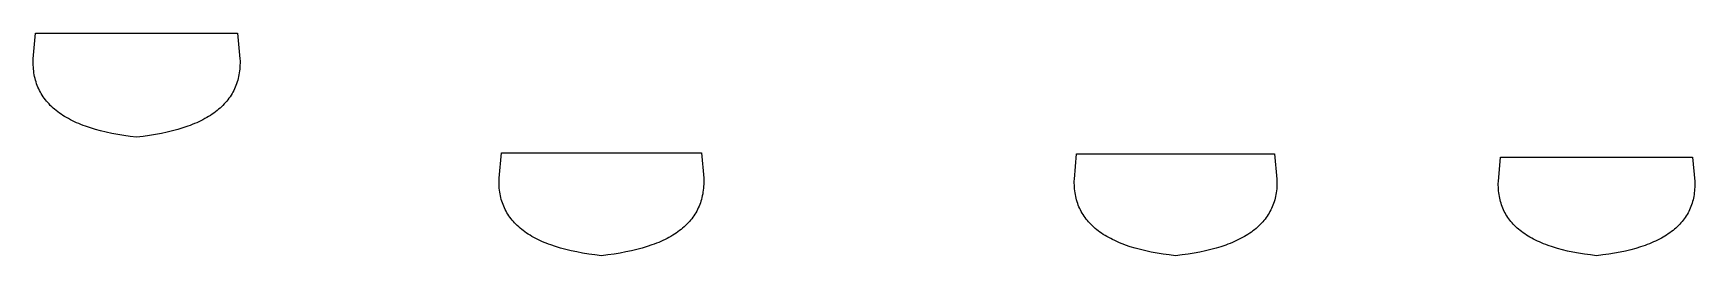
# Model space of a CAD drawing. Extents: x -1 to 155, y 181 to 318.
# Drawn here: x 12 to 155.5, y 181.1 to 200.2 of the extents above.
import ezdxf

# ---------------------------------------------------------------- set-up
doc = ezdxf.new("R2010")
doc.units = 0

msp = doc.modelspace()

# ---------------------------------------------------------------- linework, layer by layer
at = {"layer": 'Default'}
for p, q in [((12.0093, 198.015), (12.206569, 200.22338)), ((12.2065, 200.223), (29.654, 200.223)), ((29.654075, 200.22338), (29.851345, 198.015)), ((12.004043, 197.83656), (12.009301, 198.014998)), ((29.851346, 198.014998), (29.856595, 197.83656)), ((12.003377, 197.660445), (12.004054, 197.83656)), ((12.007303, 197.48665), (12.003377, 197.660445)), ((12.01582, 197.315177), (12.007303, 197.486649)), ((12.028929, 197.146024), (12.01582, 197.315177)), ((12.046632, 196.979197), (12.028928, 197.146024)), ((12.068927, 196.81469), (12.046631, 196.979197)), ((12.095813, 196.652502), (12.068926, 196.814689)), ((12.127292, 196.49264), (12.095813, 196.652502)), ((29.764834, 196.652502), (29.733355, 196.49264)), ((29.791718, 196.814689), (29.764822, 196.652502)), ((29.814014, 196.979197), (29.791718, 196.81469)), ((29.831715, 197.146024), (29.814019, 196.979197)), ((29.844827, 197.315177), (29.831703, 197.146024)), ((29.85335, 197.486649), (29.844827, 197.315177)), ((29.857273, 197.660445), (29.85335, 197.48665)), ((29.856595, 197.83656), (29.85716, 197.660445)), ((12.163362, 196.335098), (12.127292, 196.49264)), ((12.204025, 196.179879), (12.163362, 196.335098)), ((12.24928, 196.026982), (12.204025, 196.179879)), ((12.299126, 195.876409), (12.24928, 196.026983)), ((12.353566, 195.728155), (12.299127, 195.876409)), ((12.412597, 195.582224), (12.353566, 195.728155)), ((12.476219, 195.438615), (12.412596, 195.582224)), ((12.544433, 195.297327), (12.476219, 195.438616)), ((12.617241, 195.158361), (12.544434, 195.297327)), ((12.69464, 195.021717), (12.617241, 195.15836)), ((29.243406, 195.15836), (29.166006, 195.021717)), ((29.31621, 195.297327), (29.243405, 195.158361)), ((29.384426, 195.438616), (29.316211, 195.297327)), ((29.448051, 195.582224), (29.384426, 195.438615)), ((29.50708, 195.728155), (29.448051, 195.582224)), ((29.561518, 195.876409), (29.50708, 195.728155)), ((29.611367, 196.026983), (29.561518, 195.876409)), ((29.656621, 196.179879), (29.611367, 196.026982)), ((29.697284, 196.335098), (29.656621, 196.179879)), ((29.733355, 196.49264), (29.697284, 196.335098)), ((12.776631, 194.887396), (12.69464, 195.021717)), ((12.863214, 194.755395), (12.776631, 194.887396)), ((12.954389, 194.625717), (12.863215, 194.755395)), ((13.050157, 194.498361), (12.95439, 194.625716)), ((13.150516, 194.373328), (13.050157, 194.498361)), ((13.255467, 194.250615), (13.150516, 194.373328)), ((13.36501, 194.130225), (13.255467, 194.250615)), ((13.479145, 194.012157), (13.36501, 194.130225)), ((13.597872, 193.896413), (13.479145, 194.012158)), ((13.721191, 193.782988), (13.597872, 193.896413)), ((13.849102, 193.671886), (13.721191, 193.782988)), ((13.981605, 193.563106), (13.849102, 193.671886)), ((28.011546, 193.671886), (27.879043, 193.563106)), ((28.139457, 193.782988), (28.011546, 193.671886)), ((28.262777, 193.896413), (28.139457, 193.782988)), ((28.381502, 194.012158), (28.262777, 193.896413)), ((28.495638, 194.130225), (28.381502, 194.012157)), ((28.60518, 194.250615), (28.495638, 194.130225)), ((28.710132, 194.373328), (28.605179, 194.250615)), ((28.81049, 194.498361), (28.710132, 194.373328)), ((28.906257, 194.625716), (28.81049, 194.498361)), ((28.997431, 194.755395), (28.906257, 194.625717)), ((29.084015, 194.887396), (28.997432, 194.755395)), ((29.166006, 195.021717), (29.084015, 194.887396)), ((14.1187, 193.456647), (13.981605, 193.563107)), ((14.260387, 193.35251), (14.1187, 193.456647)), ((14.406666, 193.250695), (14.260387, 193.352509)), ((14.557537, 193.151203), (14.406666, 193.250695)), ((14.713, 193.054034), (14.557537, 193.151203)), ((14.873055, 192.959185), (14.713, 193.054034)), ((15.037702, 192.866658), (14.873055, 192.959184)), ((15.206941, 192.776451), (15.037702, 192.866658)), ((15.380772, 192.68857), (15.206941, 192.776451)), ((15.559196, 192.603009), (15.380773, 192.68857)), ((15.742211, 192.51977), (15.559196, 192.603009)), ((15.929818, 192.438852), (15.742211, 192.519771)), ((16.122017, 192.360259), (15.929818, 192.438852)), ((16.318809, 192.283985), (16.122018, 192.360258)), ((16.520193, 192.210031), (16.31881, 192.283985)), ((25.541838, 192.283985), (25.340455, 192.210031)), ((25.73863, 192.360258), (25.541839, 192.283985)), ((25.93083, 192.438852), (25.738631, 192.360259)), ((26.118437, 192.519771), (25.93083, 192.438852)), ((26.301452, 192.603009), (26.118437, 192.51977)), ((26.479875, 192.68857), (26.301452, 192.603009)), ((26.653707, 192.776451), (26.479876, 192.68857)), ((26.822946, 192.866658), (26.653707, 192.776451)), ((26.987593, 192.959184), (26.822946, 192.866658)), ((27.147648, 193.054034), (26.987593, 192.959185)), ((27.303111, 193.151203), (27.147648, 193.054034)), ((27.453982, 193.250695), (27.303111, 193.151203)), ((27.600261, 193.352509), (27.453982, 193.250695)), ((27.741948, 193.456647), (27.600261, 193.35251)), ((27.879043, 193.563107), (27.741948, 193.456647)), ((16.936736, 192.069096), (16.520193, 192.210032)), ((17.371646, 191.937448), (16.936735, 192.069096)), ((17.824924, 191.815088), (17.371645, 191.937448)), ((18.296571, 191.702013), (17.824924, 191.815088)), ((18.786586, 191.598229), (18.296571, 191.702013)), ((19.294969, 191.503729), (18.786586, 191.598228)), ((19.821716, 191.41852), (19.294965, 191.503728)), ((20.366835, 191.342596), (19.821716, 191.41852)), ((20.930326, 191.275964), (20.366839, 191.342596)), ((21.493809, 191.342596), (20.930322, 191.275964)), ((22.038932, 191.41852), (21.493813, 191.342596)), ((22.565683, 191.503728), (22.038932, 191.41852)), ((23.074062, 191.598228), (22.565679, 191.503729)), ((23.564077, 191.702013), (23.074062, 191.598229)), ((24.035724, 191.815088), (23.564077, 191.702013)), ((24.489003, 191.937448), (24.035724, 191.815088)), ((24.923913, 192.069096), (24.489002, 191.937448)), ((25.340455, 192.210032), (24.923912, 192.069096)), ((52.2262, 187.729), (52.421498, 189.9153)), ((52.421591, 189.9153), (69.6946, 189.915)), ((69.694593, 189.9153), (69.889891, 187.729)), ((101.898, 187.661), (102.091325, 189.82522)), ((102.091276, 189.82522), (119.189, 189.826)), ((119.189851, 189.82522), (119.383176, 187.661)), ((138.507, 187.459), (138.694407, 189.55696)), ((138.694466, 189.55696), (155.269, 189.557)), ((155.269559, 189.55696), (155.456966, 187.459)), ((52.220347, 187.377996), (52.220911, 187.55235)), ((52.224242, 187.205939), (52.220347, 187.377996)), ((52.220996, 187.55235), (52.226189, 187.729004)), ((52.23268, 187.03618), (52.224242, 187.205939)), ((52.245662, 186.86872), (52.23268, 187.036179)), ((52.263188, 186.703561), (52.245662, 186.86872)), ((52.285258, 186.540699), (52.263188, 186.703561)), ((52.311877, 186.380135), (52.285263, 186.5407)), ((69.830822, 186.5407), (69.804209, 186.380135)), ((69.852895, 186.703561), (69.830825, 186.540699)), ((69.870421, 186.86872), (69.852895, 186.703561)), ((69.8834, 187.036179), (69.870418, 186.86872)), ((69.891839, 187.205939), (69.8834, 187.03618)), ((69.889891, 187.729004), (69.895084, 187.55235)), ((69.895733, 187.377996), (69.891839, 187.205939)), ((69.895084, 187.55235), (69.895649, 187.377996)), ((101.892201, 187.313537), (101.892765, 187.48613)), ((101.896039, 187.143216), (101.892201, 187.313537)), ((101.89285, 187.48613), (101.898015, 187.661)), ((101.904393, 186.975173), (101.896039, 187.143216)), ((101.917234, 186.809407), (101.904393, 186.975173)), ((101.934582, 186.645913), (101.917226, 186.809407)), ((101.956429, 186.484696), (101.934585, 186.645912)), ((119.346604, 186.645912), (119.32476, 186.484696)), ((119.363952, 186.809407), (119.346595, 186.645913)), ((119.376799, 186.975173), (119.363957, 186.809407)), ((119.385152, 187.143216), (119.376799, 186.975173)), ((119.383177, 187.661), (119.388341, 187.48613)), ((119.388991, 187.313537), (119.385152, 187.143216)), ((119.388341, 187.48613), (119.388906, 187.313537)), ((138.501384, 187.122168), (138.501949, 187.28948)), ((138.505109, 186.957062), (138.501384, 187.122168)), ((138.502005, 187.28948), (138.507, 187.458997)), ((138.513209, 186.794164), (138.505109, 186.957063)), ((138.525655, 186.63347), (138.513209, 186.794164)), ((138.542473, 186.474982), (138.525652, 186.633469)), ((155.438303, 186.633469), (155.421482, 186.474982)), ((155.450757, 186.794164), (155.438311, 186.63347)), ((155.458857, 186.957063), (155.450757, 186.794164)), ((155.456966, 187.458997), (155.461961, 187.28948)), ((155.462582, 187.122168), (155.458857, 186.957062)), ((155.461961, 187.28948), (155.462526, 187.122168)), ((52.34304, 186.221871), (52.311877, 186.380135)), ((52.378749, 186.065906), (52.34304, 186.22187)), ((52.419006, 185.912239), (52.37875, 186.065906)), ((52.463808, 185.760869), (52.419006, 185.912239)), ((52.513158, 185.6118), (52.463809, 185.76087)), ((52.567051, 185.465031), (52.513157, 185.611801)), ((52.62549, 185.320559), (52.567051, 185.465031)), ((52.688477, 185.178387), (52.62549, 185.320559)), ((52.756009, 185.038512), (52.688477, 185.178387)), ((69.427603, 185.178387), (69.36007, 185.038512)), ((69.490589, 185.320559), (69.427603, 185.178387)), ((69.549032, 185.465031), (69.49059, 185.320559)), ((69.602926, 185.611801), (69.549032, 185.465031)), ((69.652274, 185.76087), (69.602925, 185.6118)), ((69.697074, 185.912239), (69.652275, 185.760869)), ((69.737331, 186.065906), (69.697075, 185.912239)), ((69.77304, 186.22187), (69.737331, 186.065906)), ((69.804206, 186.380135), (69.77304, 186.221871)), ((101.98278, 186.325754), (101.956421, 186.484696)), ((102.013627, 186.16909), (101.98278, 186.325754)), ((102.048978, 186.0147), (102.013627, 186.16909)), ((102.088828, 185.862586), (102.048978, 186.014701)), ((102.133176, 185.712746), (102.088828, 185.862586)), ((102.182026, 185.565183), (102.133176, 185.712746)), ((102.235377, 185.419893), (102.182026, 185.565184)), ((102.293227, 185.276883), (102.235377, 185.419893)), ((102.355575, 185.136144), (102.293227, 185.276882)), ((102.422425, 184.997683), (102.355575, 185.136144)), ((118.925608, 185.136144), (118.858758, 184.997683)), ((118.987959, 185.276882), (118.925608, 185.136144)), ((119.045809, 185.419893), (118.987959, 185.276883)), ((119.099157, 185.565184), (119.045809, 185.419893)), ((119.148007, 185.712746), (119.099157, 185.565183)), ((119.192358, 185.862586), (119.148007, 185.712746)), ((119.232208, 186.014701), (119.192358, 185.862586)), ((119.267556, 186.16909), (119.232208, 186.0147)), ((119.298406, 186.325754), (119.267556, 186.16909)), ((119.324754, 186.484696), (119.298394, 186.325754)), ((138.563651, 186.318701), (138.542484, 186.474981)), ((138.589195, 186.164624), (138.563654, 186.3187)), ((138.619099, 186.012754), (138.589195, 186.164623)), ((138.653366, 185.863089), (138.619099, 186.012754)), ((138.691994, 185.715631), (138.653366, 185.863089)), ((138.734988, 185.57038), (138.691994, 185.715631)), ((138.782342, 185.427333), (138.734988, 185.57038)), ((138.834059, 185.286493), (138.782342, 185.427333)), ((138.890137, 185.147857), (138.834059, 185.286493)), ((138.95058, 185.011428), (138.890137, 185.147857)), ((155.073821, 185.147857), (155.013378, 185.011428)), ((155.129899, 185.286493), (155.073821, 185.147857)), ((155.181616, 185.427333), (155.129899, 185.286493)), ((155.22897, 185.57038), (155.181616, 185.427333)), ((155.271964, 185.715631), (155.22897, 185.57038)), ((155.310591, 185.863089), (155.271964, 185.715631)), ((155.344859, 186.012754), (155.310591, 185.863089)), ((155.374763, 186.164623), (155.344859, 186.012754)), ((155.400307, 186.3187), (155.374766, 186.164624)), ((155.421485, 186.474981), (155.400318, 186.318701)), ((52.828089, 184.900935), (52.756009, 185.038513)), ((52.904715, 184.765658), (52.828089, 184.900935)), ((52.985885, 184.63268), (52.904715, 184.765657)), ((53.071601, 184.502), (52.985885, 184.63268)), ((53.161865, 184.37362), (53.071601, 184.502)), ((53.256674, 184.247537), (53.161865, 184.37362)), ((53.356031, 184.123752), (53.256674, 184.247537)), ((53.45993, 184.002269), (53.35603, 184.123751)), ((53.568377, 183.883081), (53.45993, 184.002269)), ((53.681373, 183.766193), (53.568377, 183.883081)), ((53.798913, 183.651605), (53.681373, 183.766193)), ((53.920996, 183.539315), (53.798912, 183.651605)), ((68.31717, 183.651605), (68.195084, 183.539315)), ((68.43471, 183.766193), (68.31717, 183.651605)), ((68.547703, 183.883081), (68.43471, 183.766193)), ((68.65615, 184.002269), (68.547703, 183.883081)), ((68.760052, 184.123751), (68.656149, 184.002269)), ((68.859408, 184.247537), (68.760052, 184.123752)), ((68.954215, 184.37362), (68.859408, 184.247537)), ((69.044478, 184.502), (68.954215, 184.37362)), ((69.130197, 184.63268), (69.044478, 184.502)), ((69.211367, 184.765657), (69.130197, 184.63268)), ((69.287993, 184.900935), (69.211367, 184.765658)), ((69.36007, 185.038513), (69.287993, 184.900935)), ((102.493776, 184.861497), (102.422424, 184.997683)), ((102.569628, 184.727585), (102.493776, 184.861497)), ((102.649977, 184.595949), (102.569628, 184.727586)), ((102.734829, 184.46659), (102.649976, 184.595949)), ((102.82418, 184.339505), (102.734829, 184.46659)), ((102.918031, 184.214698), (102.824181, 184.339505)), ((103.016383, 184.092166), (102.918031, 184.214698)), ((103.119236, 183.971905), (103.016383, 184.092165)), ((103.226588, 183.853924), (103.119236, 183.971904)), ((103.338441, 183.738216), (103.226588, 183.853924)), ((103.454793, 183.624785), (103.338441, 183.738216)), ((117.942742, 183.738216), (117.82639, 183.624785)), ((118.054595, 183.853924), (117.942742, 183.738216)), ((118.161947, 183.971904), (118.054595, 183.853924)), ((118.2648, 184.092165), (118.161947, 183.971905)), ((118.363152, 184.214698), (118.264801, 184.092166)), ((118.457005, 184.339505), (118.363152, 184.214698)), ((118.546354, 184.46659), (118.457005, 184.339505)), ((118.631207, 184.595949), (118.546354, 184.46659)), ((118.711558, 184.727586), (118.631207, 184.595949)), ((118.787408, 184.861497), (118.711558, 184.727585)), ((118.858759, 184.997683), (118.787407, 184.861497)), ((139.015384, 184.877206), (138.95058, 185.011428)), ((139.084551, 184.745188), (139.015384, 184.877206)), ((139.158078, 184.615377), (139.084551, 184.745188)), ((139.235969, 184.48777), (139.158078, 184.615377)), ((139.318222, 184.362371), (139.235969, 184.487771)), ((139.404839, 184.239179), (139.318222, 184.362372)), ((139.495819, 184.118191), (139.404839, 184.23918)), ((139.591159, 183.99941), (139.495819, 184.118192)), ((139.690863, 183.882833), (139.591159, 183.99941)), ((139.794929, 183.768462), (139.690862, 183.882832)), ((139.903355, 183.656298), (139.794928, 183.768461)), ((140.016145, 183.546338), (139.903355, 183.656297)), ((154.060602, 183.656297), (153.947812, 183.546338)), ((154.169029, 183.768461), (154.060602, 183.656298)), ((154.273095, 183.882832), (154.169028, 183.768462)), ((154.372798, 183.99941), (154.273095, 183.882833)), ((154.468139, 184.118192), (154.372799, 183.99941)), ((154.559119, 184.23918), (154.468139, 184.118191)), ((154.645736, 184.362372), (154.559119, 184.239179)), ((154.727989, 184.487771), (154.645736, 184.362371)), ((154.80588, 184.615377), (154.727989, 184.48777)), ((154.879407, 184.745188), (154.80588, 184.615377)), ((154.948574, 184.877206), (154.879407, 184.745188)), ((155.013378, 185.011428), (154.948574, 184.877206)), ((54.047629, 183.429324), (53.920996, 183.539314)), ((54.178806, 183.321631), (54.047629, 183.429324)), ((54.314532, 183.216238), (54.178806, 183.321631)), ((54.454802, 183.113142), (54.314532, 183.216238)), ((54.599619, 183.012347), (54.454802, 183.113143)), ((54.748979, 182.913849), (54.599619, 183.012347)), ((54.902889, 182.817651), (54.748979, 182.913849)), ((55.061342, 182.72375), (54.902888, 182.817651)), ((55.224342, 182.632149), (55.061342, 182.72375)), ((55.391889, 182.542846), (55.224342, 182.63215)), ((55.563982, 182.455843), (55.391889, 182.542846)), ((55.740622, 182.371136), (55.563982, 182.455842)), ((55.921806, 182.28873), (55.740622, 182.371136)), ((56.107539, 182.208621), (55.921806, 182.28873)), ((56.297816, 182.130813), (56.107539, 182.208621)), ((66.008542, 182.208621), (65.818265, 182.130813)), ((66.194272, 182.28873), (66.008542, 182.208621)), ((66.375459, 182.371136), (66.194272, 182.28873)), ((66.552096, 182.455842), (66.375459, 182.371136)), ((66.724189, 182.542846), (66.552096, 182.455843)), ((66.891736, 182.63215), (66.724189, 182.542846)), ((67.054736, 182.72375), (66.891736, 182.632149)), ((67.213193, 182.817651), (67.054737, 182.72375)), ((67.3671, 182.913849), (67.213193, 182.817651)), ((67.516463, 183.012347), (67.3671, 182.913849)), ((67.66128, 183.113143), (67.516463, 183.012347)), ((67.80155, 183.216238), (67.66128, 183.113142)), ((67.937273, 183.321631), (67.80155, 183.216238)), ((68.068453, 183.429324), (67.937273, 183.321631)), ((68.195083, 183.539314), (68.068453, 183.429324)), ((103.575646, 183.513629), (103.454793, 183.624785)), ((103.700998, 183.404748), (103.575646, 183.513629)), ((103.830851, 183.298144), (103.700998, 183.404748)), ((103.965206, 183.193815), (103.830851, 183.298144)), ((104.104059, 183.091761), (103.965206, 183.193815)), ((104.247411, 182.991984), (104.104059, 183.091761)), ((104.395264, 182.894479), (104.247411, 182.991984)), ((104.547619, 182.799255), (104.395264, 182.894479)), ((104.704472, 182.706302), (104.547619, 182.799255)), ((104.865827, 182.615624), (104.704472, 182.706302)), ((105.03168, 182.527224), (104.865827, 182.615624)), ((105.202035, 182.441101), (105.03168, 182.527224)), ((105.376891, 182.35725), (105.202035, 182.441101)), ((105.556246, 182.275677), (105.376891, 182.35725)), ((105.740099, 182.196378), (105.556245, 182.275677)), ((105.928453, 182.119354), (105.740098, 182.196378)), ((115.541085, 182.196378), (115.35273, 182.119354)), ((115.724938, 182.275677), (115.541084, 182.196378)), ((115.904292, 182.35725), (115.724937, 182.275677)), ((116.079148, 182.441101), (115.904292, 182.35725)), ((116.249503, 182.527224), (116.079148, 182.441101)), ((116.415356, 182.615624), (116.249503, 182.527224)), ((116.576711, 182.706302), (116.415356, 182.615624)), ((116.733564, 182.799255), (116.576711, 182.706302)), ((116.885919, 182.894479), (116.733564, 182.799255)), ((117.033772, 182.991984), (116.885919, 182.894479)), ((117.177127, 183.091761), (117.033772, 182.991984)), ((117.31598, 183.193815), (117.177127, 183.091761)), ((117.450332, 183.298144), (117.31598, 183.193815)), ((117.580185, 183.404748), (117.450332, 183.298144)), ((117.705537, 183.513629), (117.580185, 183.404748)), ((117.82639, 183.624785), (117.705537, 183.513629)), ((140.133298, 183.438585), (140.016145, 183.546337)), ((140.254815, 183.333036), (140.133299, 183.438584)), ((140.380692, 183.229695), (140.254815, 183.333036)), ((140.510934, 183.128561), (140.380691, 183.229695)), ((140.645537, 183.029631), (140.510934, 183.128561)), ((140.7845, 182.932905), (140.645537, 183.029631)), ((140.92783, 182.838389), (140.784501, 182.932905)), ((141.07552, 182.746077), (140.92783, 182.838389)), ((141.227572, 182.655969), (141.075519, 182.746077)), ((141.383985, 182.568071), (141.227572, 182.655969)), ((141.544764, 182.482374), (141.383985, 182.568071)), ((141.709903, 182.398887), (141.544764, 182.482374)), ((141.879403, 182.317604), (141.709903, 182.398886)), ((142.053268, 182.238525), (141.879402, 182.317604)), ((142.231494, 182.161654), (142.053268, 182.238526)), ((151.910689, 182.238526), (151.732463, 182.161654)), ((152.084555, 182.317604), (151.910689, 182.238525)), ((152.254054, 182.398886), (152.084554, 182.317604)), ((152.419193, 182.482374), (152.254054, 182.398887)), ((152.579972, 182.568071), (152.419193, 182.482374)), ((152.736385, 182.655969), (152.579972, 182.568071)), ((152.888438, 182.746077), (152.736385, 182.655969)), ((153.036127, 182.838389), (152.888437, 182.746077)), ((153.179456, 182.932905), (153.036127, 182.838389)), ((153.31842, 183.029631), (153.179457, 182.932905)), ((153.453023, 183.128561), (153.31842, 183.029631)), ((153.583266, 183.229695), (153.453023, 183.128561)), ((153.709142, 183.333036), (153.583265, 183.229695)), ((153.830658, 183.438584), (153.709142, 183.333036)), ((153.947812, 183.546337), (153.830659, 183.438585)), ((56.492639, 182.055301), (56.297816, 182.130813)), ((56.69201, 181.98209), (56.49264, 182.055301)), ((57.104387, 181.842562), (56.69201, 181.98209)), ((57.534948, 181.712232), (57.104387, 181.842562)), ((57.983695, 181.591094), (57.534948, 181.712232)), ((58.450623, 181.47915), (57.983695, 181.591093)), ((58.93574, 181.376404), (58.450623, 181.47915)), ((59.439038, 181.28285), (58.93574, 181.376404)), ((59.96052, 181.198491), (59.439036, 181.28285)), ((60.500186, 181.12333), (59.960518, 181.198491)), ((61.058038, 181.05736), (60.500187, 181.12333)), ((61.615897, 181.12333), (61.058043, 181.05736)), ((62.155563, 181.198491), (61.615895, 181.12333)), ((62.677045, 181.28285), (62.155561, 181.198491)), ((63.180341, 181.376404), (62.677043, 181.28285)), ((63.665455, 181.47915), (63.180341, 181.376404)), ((64.132386, 181.591093), (63.665455, 181.47915)), ((64.581133, 181.712232), (64.132386, 181.591094)), ((65.011694, 181.842562), (64.581133, 181.712232)), ((65.424071, 181.98209), (65.011694, 181.842562)), ((65.623441, 182.055301), (65.424071, 181.98209)), ((65.818265, 182.130813), (65.623442, 182.055301)), ((106.121309, 182.044607), (105.928453, 182.119354)), ((106.318664, 181.972136), (106.121309, 182.044607)), ((106.726876, 181.834016), (106.318664, 181.972135)), ((107.15309, 181.705001), (106.726876, 181.834016)), ((107.597302, 181.585088), (107.15309, 181.705001)), ((108.059517, 181.474276), (107.597302, 181.585088)), ((108.539732, 181.372566), (108.059517, 181.474276)), ((109.037947, 181.279958), (108.539732, 181.372567)), ((109.554162, 181.196452), (109.037947, 181.279958)), ((110.088377, 181.122049), (109.554159, 181.196452)), ((110.640599, 181.056746), (110.088381, 181.122049)), ((111.192811, 181.122049), (110.640596, 181.056746)), ((111.727026, 181.196452), (111.192808, 181.122049)), ((112.243238, 181.279958), (111.727023, 181.196452)), ((112.741453, 181.372567), (112.243238, 181.279958)), ((113.221668, 181.474276), (112.741453, 181.372566)), ((113.683883, 181.585088), (113.221668, 181.474276)), ((114.128097, 181.705001), (113.683882, 181.585088)), ((114.554308, 181.834016), (114.128096, 181.705001)), ((114.962519, 181.972135), (114.554307, 181.834016)), ((115.159874, 182.044607), (114.962519, 181.972136)), ((115.35273, 182.119354), (115.159874, 182.044607)), ((142.414083, 182.08699), (142.231494, 182.161654)), ((142.601035, 182.014529), (142.414083, 182.08699)), ((142.792351, 181.944276), (142.601036, 182.014529)), ((143.188066, 181.810387), (142.792351, 181.944276)), ((143.60123, 181.68532), (143.188065, 181.810387)), ((144.031844, 181.569079), (143.60123, 181.685321)), ((144.479908, 181.46166), (144.031844, 181.569079)), ((144.945425, 181.363063), (144.479908, 181.46166)), ((145.428388, 181.273291), (144.945424, 181.363063)), ((145.928801, 181.192341), (145.428388, 181.273291)), ((146.446668, 181.120214), (145.928805, 181.192342)), ((146.981985, 181.056912), (146.446672, 181.120214)), ((147.517292, 181.120214), (146.981982, 181.056912)), ((148.035152, 181.192342), (147.517289, 181.120214)), ((148.535569, 181.273291), (148.035156, 181.192341)), ((149.018533, 181.363063), (148.535569, 181.273291)), ((149.484049, 181.46166), (149.018532, 181.363063)), ((149.932113, 181.569079), (149.484049, 181.46166)), ((150.362727, 181.685321), (149.932113, 181.569079)), ((150.775892, 181.810387), (150.362727, 181.68532)), ((151.171606, 181.944276), (150.775891, 181.810387)), ((151.362921, 182.014529), (151.171606, 181.944276)), ((151.549874, 182.08699), (151.362922, 182.014529)), ((151.732463, 182.161654), (151.549874, 182.08699))]:
    msp.add_line(p, q, dxfattribs=at)

doc.saveas('drawing.dxf')
